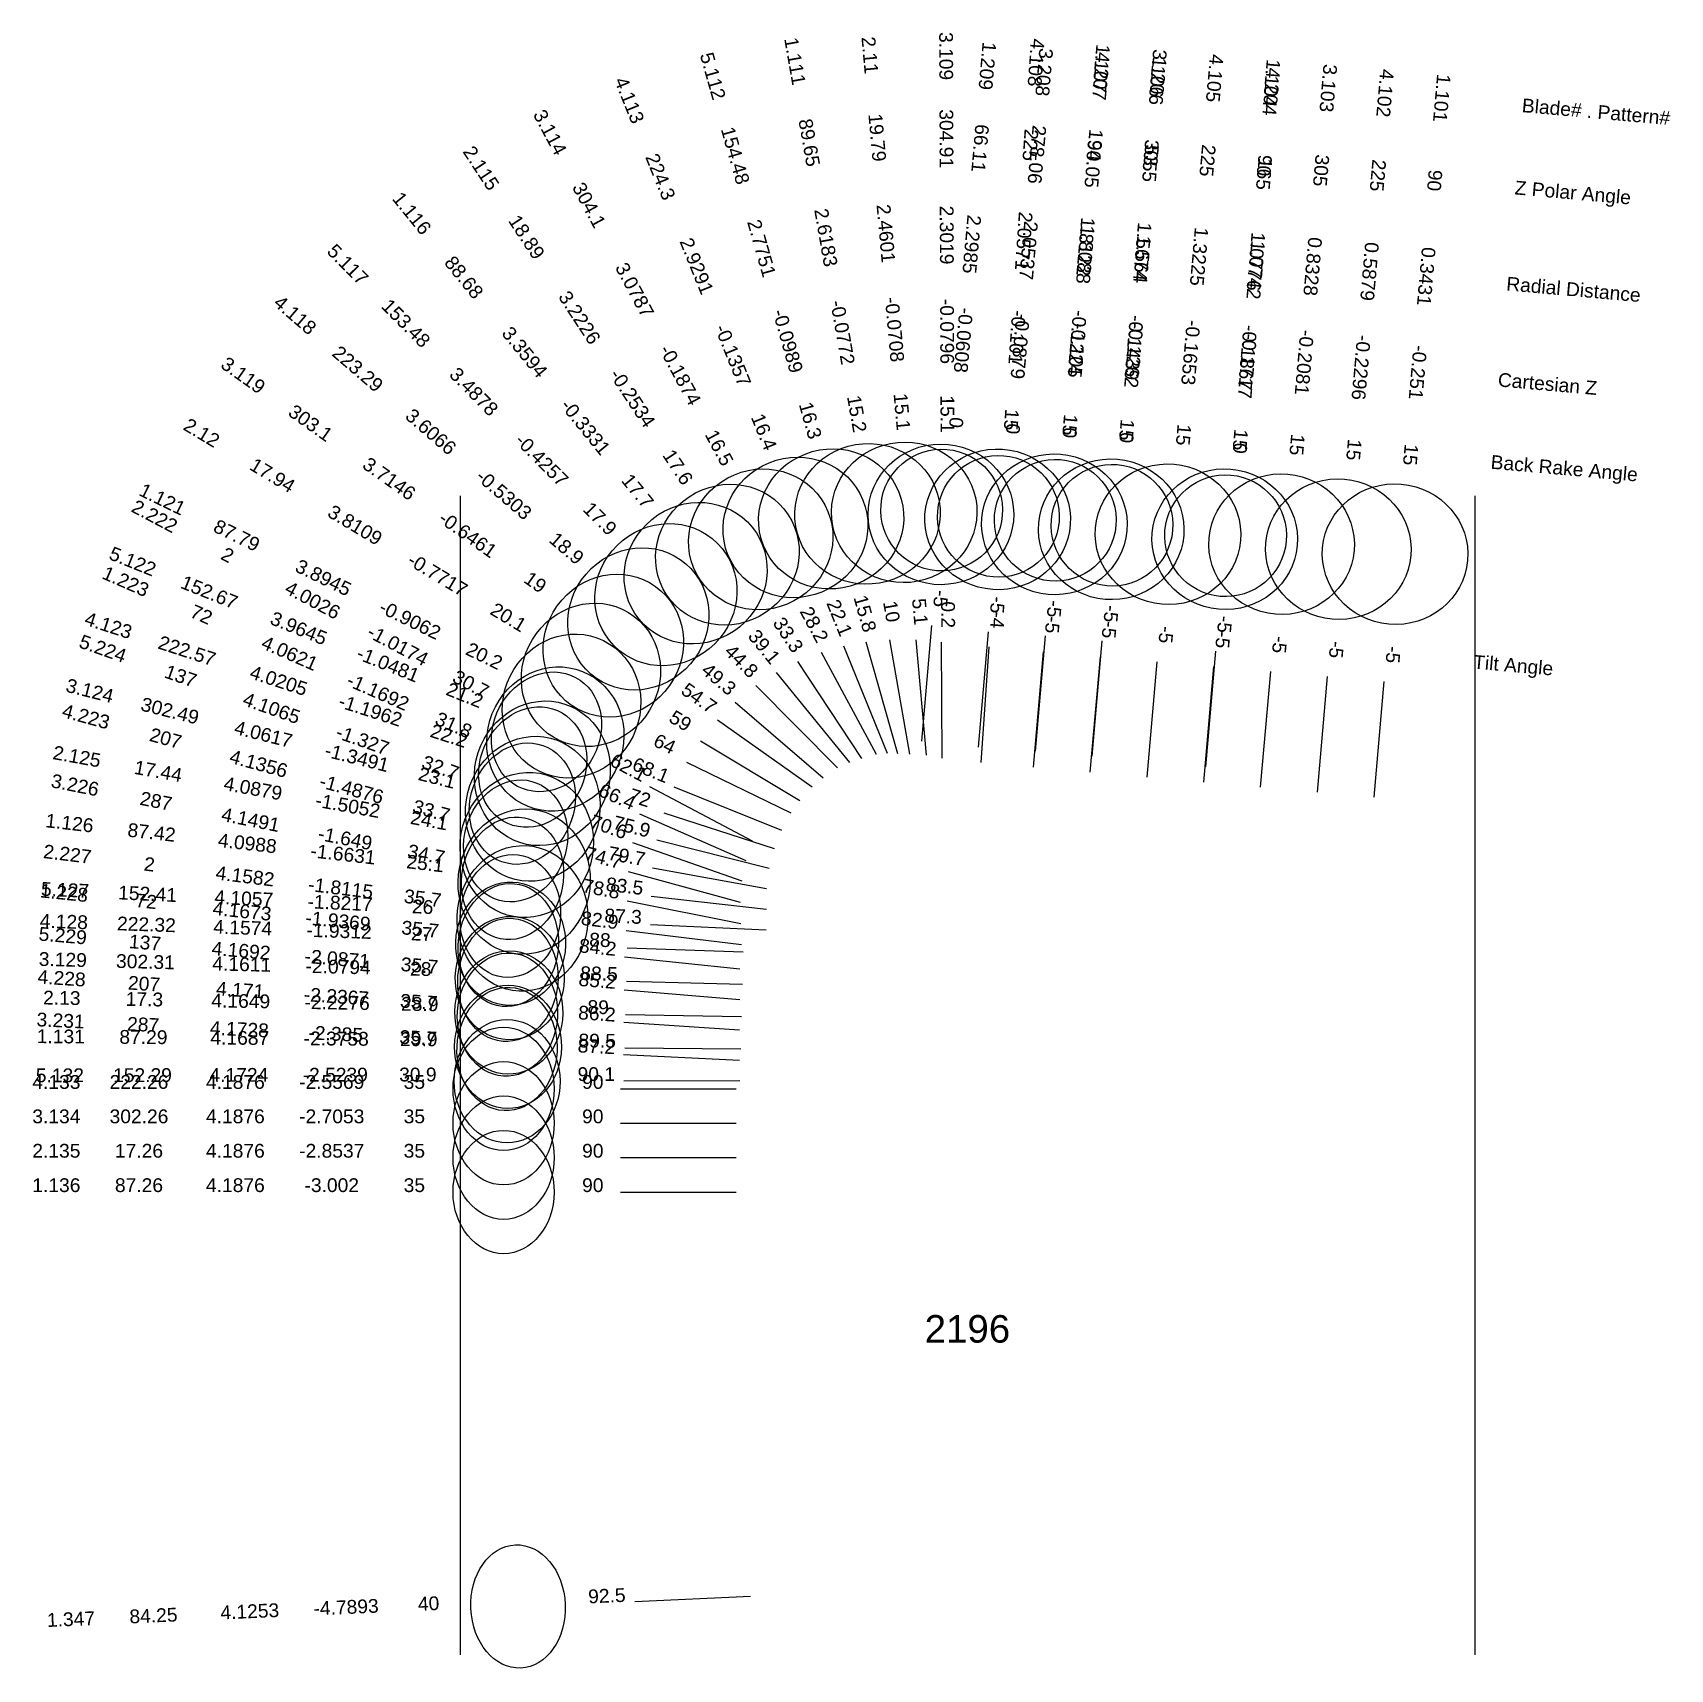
# Model space of a CAD drawing. Header units: inches. Extents: x 29.78 to 36.84, y 12.94 to 20.
import ezdxf
from ezdxf.enums import TextEntityAlignment as Align

# ---------------------------------------------------------------- set-up
doc = ezdxf.new("R2010")
doc.units = ezdxf.units.IN
doc.header["$MEASUREMENT"] = 0
for name, color, linetype, true_color in [('Blade_1', 30, 'Continuous', 0xff7f00), ('Blade_2', 7, 'Continuous', 0xcccc00), ('Blade_3', 7, 'Continuous', 0x00cc00), ('Blade_4', 7, 'Continuous', 0x00cccc), ('Blade_5', 7, 'Continuous', 0x0066cc)]:
    doc.layers.add(name, color=color, linetype=linetype, true_color=true_color)
doc.styles.get("Standard").update_dxf_attribs({"font": 'arial.ttf'})

msp = doc.modelspace()

# ---------------------------------------------------------------- linework, layer by layer
for p, q in [((31.625, 18), (31.625, 13.0027)), ((36, 18), (36, 13.0027))]:
    msp.add_line(p, q)
at = {"layer": 'Blade_1'}
for p, q in [((33.477, 17.3796), (33.5634, 16.8871)), ((33.6579, 17.4411), (33.6143, 16.943)), ((34.3924, 17.3757), (34.3488, 16.8777)), ((34.1397, 17.3282), (34.0962, 16.8301)), ((32.9885, 17.239), (33.3038, 16.851)), ((34.8743, 17.2639), (34.8308, 16.7658)), ((35.6088, 17.1996), (35.5653, 16.7015)), ((32.6013, 16.8523), (33.0508, 16.6334)), ((32.3991, 16.6289), (32.8572, 16.4283)), ((32.4492, 16.2747), (32.946, 16.2182)), ((32.3336, 16.012), (32.831, 15.9613)), ((32.3348, 15.6202), (32.8348, 15.6162)), ((32.3159, 14.998), (32.8159, 14.998)), ((32.3777, 13.2326), (32.8772, 13.2545))]:
    msp.add_line(p, q, dxfattribs=at)
for centre, major_axis, ratio in [((33.3817, 17.9228), (0.3093, 0.0543), 0.964931), ((33.7015, 17.9392), (0.2615, -0.0229), 1), ((34.1878, 17.8776), (0.3128, -0.0274), 0.965926), ((34.436, 17.8738), (0.2615, -0.0229), 1), ((34.9224, 17.8133), (0.3128, -0.0274), 0.965926), ((32.6406, 17.6669), (0.2437, 0.1981), 0.952399), ((35.6569, 17.749), (0.3128, -0.0274), 0.965926), ((32.1055, 17.0938), (0.1375, 0.2823), 0.93875), ((31.9379, 16.8308), (0.1067, 0.2437), 0.850333), ((31.9012, 16.3369), (0.0354, 0.312), 0.905772), ((31.8327, 16.0631), (0.027, 0.2646), 0.811861), ((31.8313, 15.6242), (0.0021, 0.266), 0.866774), ((31.8124, 14.998), (0, 0.266), 0.819152), ((31.8747, 13.2107), (-0.0116, 0.2657), 0.766045)]:
    msp.add_ellipse(centre, major_axis=major_axis, ratio=ratio, dxfattribs=at)
at = {"layer": 'Blade_2'}
for p, q in [((33.5894, 17.3799), (33.6342, 16.8819)), ((33.0804, 17.2858), (33.3552, 16.8681)), ((32.6617, 16.944), (33.0901, 16.6863)), ((32.4422, 16.7467), (32.8839, 16.5124)), ((32.4548, 16.3965), (32.9467, 16.3073)), ((32.3415, 16.1265), (32.8377, 16.0649)), ((32.3385, 15.7637), (32.8384, 15.755)), ((32.3159, 15.1463), (32.8159, 15.1463))]:
    msp.add_line(p, q, dxfattribs=at)
for centre, major_axis, ratio in [((33.5399, 17.9292), (0.3127, 0.0282), 0.965343), ((32.7774, 17.7466), (0.2623, 0.1725), 0.953034), ((32.1891, 17.2283), (0.1619, 0.2691), 0.939233), ((31.9974, 16.9826), (0.1246, 0.235), 0.859441), ((31.9121, 16.4948), (0.056, 0.309), 0.912755), ((31.8418, 16.1885), (0.0328, 0.264), 0.812144), ((31.8351, 15.7724), (0.0046, 0.266), 0.875048), ((31.8124, 15.1463), (0, 0.266), 0.819152)]:
    msp.add_ellipse(centre, major_axis=major_axis, ratio=ratio, dxfattribs=at)
at = {"layer": 'Blade_3'}
for p, q in [((33.9027, 17.414), (33.8591, 16.9159)), ((33.1821, 17.3266), (33.4185, 16.8861)), ((33.7, 17.3689), (33.7018, 16.8689)), ((34.3845, 17.3067), (34.341, 16.8086)), ((35.1191, 17.2425), (35.0756, 16.7444)), ((32.7354, 17.0351), (33.1434, 16.7461)), ((32.4732, 16.5168), (32.9582, 16.3952)), ((32.3449, 16.2536), (32.8354, 16.1568)), ((32.3422, 15.9074), (32.842, 15.8944)), ((32.3301, 15.5907), (32.8295, 15.5666)), ((32.3159, 15.2947), (32.8159, 15.2947))]:
    msp.add_line(p, q, dxfattribs=at)
for centre, major_axis, ratio in [((33.6981, 17.9204), (0.314, 0.0011), 0.965658), ((32.9213, 17.8126), (0.2767, 0.1485), 0.958618), ((33.9463, 17.9121), (0.2615, -0.0229), 1), ((34.4326, 17.8561), (0.3128, -0.0274), 0.965926), ((35.1672, 17.7919), (0.3128, -0.0274), 0.965926), ((32.2854, 17.3539), (0.1815, 0.2562), 0.945295), ((31.9383, 16.6509), (0.0763, 0.3046), 0.919524), ((31.8509, 16.351), (0.0515, 0.261), 0.821983), ((31.8389, 15.9206), (0.007, 0.2659), 0.883056), ((31.8272, 15.615), (0.0129, 0.2657), 0.811804), ((31.8124, 15.2947), (0, 0.266), 0.819152)]:
    msp.add_ellipse(centre, major_axis=major_axis, ratio=ratio, dxfattribs=at)
at = {"layer": 'Blade_4'}
for p, q in [((34.1476, 17.3969), (34.104, 16.8988)), ((33.2783, 17.3533), (33.4663, 16.89)), ((33.9048, 17.3488), (33.8703, 16.85)), ((34.8822, 17.3302), (34.8386, 16.8321)), ((34.6294, 17.2853), (34.5859, 16.7872)), ((35.364, 17.221), (35.3205, 16.7229)), ((32.8117, 17.1103), (33.1909, 16.7844)), ((32.5041, 16.6335), (32.9796, 16.4792)), ((32.3501, 16.3798), (32.8325, 16.2482)), ((32.3458, 16.0515), (32.8455, 16.0344)), ((32.3314, 15.73), (32.8303, 15.697)), ((32.3159, 15.4431), (32.8159, 15.4431))]:
    msp.add_line(p, q, dxfattribs=at)
for centre, major_axis, ratio in [((33.0709, 17.8643), (0.2909, 0.1181), 0.959215), ((33.9429, 17.899), (0.3133, -0.0217), 0.965915), ((34.1912, 17.895), (0.2615, -0.0229), 1), ((34.6775, 17.8347), (0.3128, -0.0274), 0.965926), ((34.9258, 17.8283), (0.2615, -0.0229), 1), ((35.4121, 17.7704), (0.3128, -0.0274), 0.965926), ((32.3934, 17.4697), (0.2046, 0.2381), 0.945898), ((31.9795, 16.8038), (0.0969, 0.2987), 0.926137), ((31.8644, 16.5124), (0.07, 0.2566), 0.83161), ((31.8426, 16.0688), (0.0091, 0.2658), 0.890795), ((31.829, 15.7633), (0.0176, 0.2654), 0.811823), ((31.8124, 15.4431), (0, 0.266), 0.819152)]:
    msp.add_ellipse(centre, major_axis=major_axis, ratio=ratio, dxfattribs=at)
at = {"layer": 'Blade_5'}
for p, q in [((33.3752, 17.3705), (33.5114, 16.8894)), ((32.9007, 17.1829), (33.253, 16.8281)), ((32.5471, 16.7459), (33.0108, 16.5591)), ((32.3684, 16.5058), (32.84, 16.3396)), ((32.4452, 16.1523), (32.9446, 16.1288)), ((32.3325, 15.8707), (32.8308, 15.8288)), ((32.3311, 15.4772), (32.8311, 15.4784))]:
    msp.add_line(p, q, dxfattribs=at)
for centre, major_axis, ratio in [((33.2249, 17.9011), (0.3021, 0.0856), 0.959772), ((32.5122, 17.5743), (0.2228, 0.2212), 0.951741), ((32.0355, 16.9519), (0.1173, 0.2913), 0.932548), ((31.8935, 16.673), (0.0884, 0.2509), 0.841042), ((31.8943, 16.1783), (0.0148, 0.3137), 0.898554), ((31.8308, 15.9129), (0.0223, 0.2651), 0.811842), ((31.8276, 15.4761), (-0.0006, 0.266), 0.858217)]:
    msp.add_ellipse(centre, major_axis=major_axis, ratio=ratio, dxfattribs=at)

# ---------------------------------------------------------------- texts
for s, height, p in [('Blade# . Pattern#', 0.059375, (36.2042, 19.6852)), ('Z Polar Angle', 0.059375, (36.1732, 19.3303)), ('Radial Distance', 0.059375, (36.137, 18.9162)), ('Cartesian Z', 0.059375, (36.1007, 18.5022)), ('Back Rake Angle', 0.059375, (36.0697, 18.1473)), ('Tilt Angle', 0.05937, (35.9942, 17.2851))]:
    msp.add_text(s, height=height, rotation=355).set_placement(p, align=Align.MIDDLE_LEFT)
msp.add_text('2196', height=0.11875).set_placement((33.8125, 14.408), align=Align.MIDDLE_CENTER)
at = {"layer": 'Blade_1'}
for s, height, rotation, p in [('1.111', 0.05937, 279.95125, (33.0401, 19.8696)), ('1.209', 0.05937, 265, (33.8693, 19.8569)), ('1.107', 0.05937, 265, (34.3601, 19.8466)), ('1.206', 0.05937, 265, (34.6038, 19.7915)), ('1.104', 0.05937, 265, (35.0947, 19.7823)), ('1.101', 0.05937, 265, (35.8292, 19.718)), ('89.65', 0.05937, 279.95125, (33.1017, 19.5187)), ('66.11', 0.05937, 265, (33.8382, 19.502)), ('90', 0.05937, 265, (34.329, 19.4917)), ('53.5', 0.05937, 265, (34.5727, 19.4366)), ('90', 0.05937, 265, (35.0636, 19.4274)), ('90', 0.05937, 265, (35.7981, 19.3631)), ('1.116', 0.05937, 309.107, (31.3939, 19.2006)), ('2.6183', 0.05937, 279.95125, (33.1735, 19.1093)), ('2.2985', 0.05937, 265, (33.802, 19.0879)), ('1.8122', 0.05937, 265, (34.2928, 19.0776)), ('1.564', 0.05937, 265, (34.5365, 19.0226)), ('1.0776', 0.05937, 265, (35.0274, 19.0133)), ('0.3431', 0.05937, 265, (35.7619, 18.949)), ('88.68', 0.05937, 309.107, (31.6186, 18.9242)), ('-0.0772', 0.05937, 279.95125, (33.2453, 18.6999)), ('-0.0608', 0.05937, 265, (33.7658, 18.6739)), ('-0.1224', 0.05937, 265, (34.2566, 18.6636)), ('3.3594', 0.05937, 309.107, (31.8807, 18.6017)), ('-0.1262', 0.05937, 265, (34.5003, 18.6085)), ('-0.1867', 0.05937, 265, (34.9912, 18.5993)), ('-0.251', 0.05937, 265, (35.7257, 18.535)), ('-0.3331', 0.05937, 309.107, (32.1429, 18.2791)), ('15.2', 0.05937, 279.95125, (33.3069, 18.349)), ('0', 0.0594, 265, (33.7347, 18.319)), ('15', 0.05937, 265, (34.2255, 18.3087)), ('0', 0.0594, 265, (34.4692, 18.2536)), ('15', 0.05937, 265, (34.9601, 18.2444)), ('15', 0.05937, 265, (35.6946, 18.1801)), ('17.7', 0.05937, 309.107, (32.3676, 18.0027)), ('1.121', 0.05937, 334.03044, (30.3286, 17.9593)), ('87.79', 0.05937, 334.03044, (30.6488, 17.8033)), ('3.8945', 0.05937, 334.03044, (31.0225, 17.6213)), ('1.223', 0.05937, 336.35592, (30.1713, 17.6042)), ('-5', 0.05937, 265, (33.6683, 17.5594)), ('72', 0.05937, 336.35592, (30.4976, 17.4614)), ('-0.9062', 0.05937, 334.03044, (31.3962, 17.4393)), ('10', 0.05937, 279.95125, (33.4565, 17.4966)), ('-5', 0.05937, 265, (34.4028, 17.494)), ('-5', 0.05937, 265, (34.1501, 17.4465)), ('4.0621', 0.05937, 336.35592, (30.8784, 17.2947)), ('39.1', 0.05937, 309.107, (32.9136, 17.3311)), ('-5', 0.05937, 265, (34.8847, 17.3822)), ('20.2', 0.05937, 334.03044, (31.7164, 17.2833)), ('-5', 0.05937, 265, (35.6192, 17.3179)), ('-1.1692', 0.05937, 336.35592, (31.2591, 17.128)), ('31.8', 0.05937, 336.35592, (31.5854, 16.9851)), ('64', 0.05937, 334.03044, (32.4945, 16.9043)), ('66.4', 0.05937, 336.35592, (32.2904, 16.6765)), ('1.126', 0.05937, 353.52043, (29.9373, 16.5599)), ('87.42', 0.05937, 353.52043, (30.2913, 16.5197)), ('4.0988', 0.05937, 353.52043, (30.7043, 16.4728)), ('-1.6631', 0.05937, 353.52043, (31.1172, 16.4259)), ('25.1', 0.05937, 353.52043, (31.4712, 16.3857)), ('1.228', 0.05937, 354.17969, (29.9141, 16.2587)), ('83.5', 0.05937, 353.52043, (32.3312, 16.2881)), ('72', 0.05937, 354.17969, (30.2685, 16.2225)), ('4.1673', 0.05937, 354.17969, (30.682, 16.1804)), ('-1.9369', 0.05937, 354.17969, (31.0955, 16.1382)), ('35.7', 0.05937, 354.17969, (31.4499, 16.1021)), ('84.2', 0.05937, 354.17969, (32.2154, 16.0241)), ('1.131', 0.05937, 359.54391, (29.9028, 15.6395)), ('87.29', 0.05937, 359.54391, (30.2591, 15.6367)), ('4.1687', 0.05937, 359.54391, (30.6747, 15.6334)), ('-2.3758', 0.05937, 359.54391, (31.0903, 15.6301)), ('29.9', 0.05937, 359.54391, (31.4465, 15.6273)), ('89.5', 0.05937, 359.54391, (32.216, 15.6211)), ('1.136', 0.05937, 359.99999, (29.8839, 14.998)), ('87.26', 0.05937, 359.99999, (30.2401, 14.998)), ('4.1876', 0.05937, 359.99999, (30.6558, 14.998)), ('-3.002', 0.05937, 359.99999, (31.0714, 14.998)), ('35', 0.05937, 359.99999, (31.4276, 14.998)), ('90', 0.05937, 359.99999, (32.1971, 14.998)), ('92.5', 0.05937, 2.49999, (32.2591, 13.2275)), ('84.25', 0.05937, 2.49999, (30.3039, 13.1421)), ('4.1253', 0.05937, 2.49999, (30.7192, 13.1602)), ('-4.7893', 0.05937, 2.49999, (31.1344, 13.1784)), ('40', 0.05937, 2.49999, (31.4903, 13.1939)), ('1.347', 0.05937, 2.49999, (29.948, 13.1266))]:
    msp.add_text(s, height=height, rotation=rotation, dxfattribs=at).set_placement(p, align=Align.CENTER)
at = {"layer": 'Blade_2'}
for s, height, rotation, p in [('2.11', 0.05937, 275.14615, (33.3626, 19.8977)), ('19.79', 0.05937, 275.14615, (33.3946, 19.5429)), ('2.115', 0.05937, 303.33356, (31.6913, 19.3979)), ('18.89', 0.05937, 303.33356, (31.887, 19.1003)), ('2.4601', 0.05937, 275.14615, (33.4318, 19.129)), ('3.2226', 0.05937, 303.33356, (32.1154, 18.753)), ('-0.0708', 0.05937, 275.14615, (33.4691, 18.715)), ('-0.2534', 0.05937, 303.33356, (32.3438, 18.4058)), ('15.1', 0.05937, 275.14615, (33.5011, 18.3602)), ('2.12', 0.05937, 328.97237, (30.4954, 18.2471)), ('17.94', 0.05937, 328.97237, (30.8007, 18.0635)), ('17.6', 0.05937, 303.33356, (32.5396, 18.1082)), ('2.222', 0.05937, 332.06102, (30.2937, 17.8862)), ('3.8109', 0.05937, 328.97237, (31.1568, 17.8492)), ('2', 0.0594, 332.06102, (30.6084, 17.7193)), ('-0.7717', 0.05937, 328.97237, (31.513, 17.635)), ('4.0026', 0.05937, 332.06102, (30.9756, 17.5245)), ('20.1', 0.05937, 328.97237, (31.8183, 17.4514)), ('5.1', 0.05937, 275.14615, (33.5787, 17.4982)), ('33.3', 0.05937, 303.33356, (33.0152, 17.385)), ('-1.0174', 0.05937, 332.06102, (31.3428, 17.3298)), ('30.7', 0.05937, 332.06102, (31.6575, 17.1629)), ('59', 0.05937, 328.97237, (32.5599, 17.0052)), ('2.125', 0.05937, 349.73027, (29.9673, 16.8472)), ('62.1', 0.05937, 332.06102, (32.3373, 16.8024)), ('17.44', 0.05937, 349.73027, (30.3178, 16.7837)), ('4.0879', 0.05937, 349.73027, (30.7268, 16.7096)), ('-1.5052', 0.05937, 349.73027, (31.1357, 16.6355)), ('24.1', 0.05937, 349.73027, (31.4863, 16.5719)), ('2.227', 0.05937, 352.92713, (29.928, 16.426)), ('79.7', 0.05937, 349.73027, (32.3379, 16.4176)), ('2', 0.0594, 352.92713, (30.2815, 16.3821)), ('4.1582', 0.05937, 352.92713, (30.694, 16.3309)), ('-1.8115', 0.05937, 352.92713, (31.1064, 16.2797)), ('35.7', 0.05937, 352.92713, (31.46, 16.2359)), ('82.9', 0.05937, 352.92713, (32.2236, 16.1411)), ('2.13', 0.05937, 359.00601, (29.9069, 15.8058)), ('17.3', 0.05937, 359.00601, (30.2631, 15.7997)), ('4.1649', 0.05937, 359.00601, (30.6786, 15.7925)), ('-2.2276', 0.05937, 359.00601, (31.0942, 15.7852)), ('28.9', 0.05937, 359.00601, (31.4504, 15.7791)), ('89', 0.05937, 359.00601, (32.2198, 15.7657)), ('2.135', 0.05937, 359.99999, (29.8839, 15.1463)), ('17.26', 0.05937, 359.99999, (30.2401, 15.1463)), ('4.1876', 0.05937, 359.99999, (30.6558, 15.1463)), ('-2.8537', 0.05937, 359.99999, (31.0714, 15.1463)), ('35', 0.05937, 359.99999, (31.4276, 15.1463)), ('90', 0.05937, 359.99999, (32.1971, 15.1463))]:
    msp.add_text(s, height=height, rotation=rotation, dxfattribs=at).set_placement(p, align=Align.CENTER)
at = {"layer": 'Blade_3'}
for s, height, rotation, p in [('3.109', 0.05937, 270.20262, (33.6911, 19.8969)), ('3.208', 0.05937, 265, (34.1141, 19.8298)), ('3.106', 0.05937, 265, (34.6049, 19.8251)), ('3.103', 0.05937, 265, (35.3395, 19.7609)), ('3.114', 0.05937, 298.2184, (31.9867, 19.5542)), ('304.91', 0.05937, 270.20262, (33.6924, 19.5406)), ('278.06', 0.05937, 265, (34.083, 19.4749)), ('305', 0.05937, 265, (34.5738, 19.4702)), ('305', 0.05937, 265, (35.3084, 19.406)), ('304.1', 0.05937, 298.2184, (32.1552, 19.2403)), ('2.3019', 0.05937, 270.20262, (33.6938, 19.125)), ('2.0537', 0.05937, 265, (34.0468, 19.0609)), ('1.5674', 0.05937, 265, (34.5376, 19.0561)), ('0.8328', 0.05937, 265, (35.2722, 18.9919)), ('3.0787', 0.05937, 298.2184, (32.3517, 18.8741)), ('-0.0796', 0.05937, 270.20262, (33.6953, 18.7094)), ('-0.0879', 0.05937, 265, (34.0106, 18.6468)), ('-0.1439', 0.05937, 265, (34.5014, 18.6421)), ('-0.2081', 0.05937, 265, (35.236, 18.5779)), ('3.119', 0.05937, 324.68908, (30.6725, 18.4963)), ('-0.1874', 0.05937, 298.2184, (32.5482, 18.5078)), ('303.1', 0.05937, 324.68908, (30.9632, 18.2904)), ('15.1', 0.05937, 270.20262, (33.6966, 18.3531)), ('0', 0.0594, 265, (33.9795, 18.2919)), ('15', 0.05937, 265, (34.4703, 18.2872)), ('16.5', 0.05937, 298.2184, (32.7167, 18.1939)), ('15', 0.05937, 265, (35.2049, 18.223)), ('3.7146', 0.05937, 324.68908, (31.3024, 18.0502)), ('-0.6461', 0.05937, 324.68908, (31.6415, 17.81)), ('19', 0.05937, 324.68908, (31.9323, 17.604)), ('28.2', 0.05937, 298.2184, (33.1259, 17.4313)), ('0.2', 0.05937, 270.20262, (33.6996, 17.4877)), ('-5', 0.05937, 265, (33.9131, 17.5323)), ('-5', 0.05937, 265, (34.3949, 17.425)), ('-5', 0.05937, 265, (35.1295, 17.3608)), ('3.124', 0.05937, 345.92887, (30.0211, 17.1314)), ('54.7', 0.05937, 324.68908, (32.6385, 17.1038)), ('302.49', 0.05937, 345.92887, (30.3667, 17.0448)), ('4.0617', 0.05937, 345.92887, (30.7698, 16.9438)), ('-1.3491', 0.05937, 345.92887, (31.173, 16.8427)), ('23.1', 0.05937, 345.92887, (31.5185, 16.7561)), ('3.226', 0.05937, 348.84358, (29.9588, 16.7242)), ('287', 0.05937, 348.84358, (30.3083, 16.6552)), ('4.1491', 0.05937, 348.84358, (30.7161, 16.5748)), ('75.9', 0.05937, 345.92887, (32.3581, 16.5457)), ('-1.649', 0.05937, 348.84358, (31.1239, 16.4944)), ('34.7', 0.05937, 348.84358, (31.4734, 16.4255)), ('78.8', 0.05937, 348.84358, (32.2284, 16.2766)), ('3.129', 0.05937, 358.50189, (29.911, 15.971)), ('302.31', 0.05937, 358.50189, (30.2672, 15.9617)), ('4.1611', 0.05937, 358.50189, (30.6827, 15.9508)), ('-2.0794', 0.05937, 358.50189, (31.0981, 15.94)), ('28', 0.05937, 358.50189, (31.4543, 15.9307)), ('88.5', 0.05937, 358.50189, (32.2235, 15.9105)), ('3.231', 0.05937, 357.23016, (29.9009, 15.7082)), ('287', 0.05937, 357.23016, (30.2568, 15.691)), ('4.1728', 0.05937, 357.23016, (30.6719, 15.6709)), ('-2.385', 0.05937, 357.23016, (31.0871, 15.6509)), ('35.7', 0.05937, 357.23016, (31.4429, 15.6336)), ('87.2', 0.05937, 357.23016, (32.2115, 15.5965)), ('3.134', 0.05937, 359.99999, (29.8839, 15.2947)), ('302.26', 0.05937, 359.99999, (30.2401, 15.2947)), ('4.1876', 0.05937, 359.99999, (30.6558, 15.2947)), ('-2.7053', 0.05937, 359.99999, (31.0714, 15.2947)), ('35', 0.05937, 359.99999, (31.4276, 15.2947)), ('90', 0.05937, 359.99999, (32.1971, 15.2947))]:
    msp.add_text(s, height=height, rotation=rotation, dxfattribs=at).set_placement(p, align=Align.CENTER)
at = {"layer": 'Blade_4'}
for s, height, rotation, p in [('4.108', 0.05937, 266.04309, (34.0793, 19.8708)), ('4.207', 0.05937, 265, (34.359, 19.8126)), ('4.105', 0.05937, 265, (34.8498, 19.8037)), ('4.204', 0.05937, 265, (35.0936, 19.7459)), ('4.113', 0.05937, 292.09139, (32.3276, 19.6957)), ('4.102', 0.05937, 265, (35.5844, 19.7394)), ('225', 0.05937, 266.04309, (34.0547, 19.5154)), ('194.05', 0.05937, 265, (34.3279, 19.4578)), ('225', 0.05937, 265, (34.8187, 19.4488)), ('224.3', 0.05937, 292.09139, (32.4615, 19.3656)), ('165', 0.05937, 265, (35.0625, 19.391)), ('225', 0.05937, 265, (35.5533, 19.3845)), ('2.0571', 0.05937, 266.04309, (34.026, 19.1008)), ('1.8088', 0.05937, 265, (34.2917, 19.0437)), ('1.3225', 0.05937, 265, (34.7825, 19.0347)), ('2.9291', 0.05937, 292.09139, (32.6178, 18.9805)), ('1.0742', 0.05937, 265, (35.0263, 18.977)), ('0.5879', 0.05937, 265, (35.5171, 18.9704)), ('4.118', 0.05937, 319.3264, (30.8943, 18.7579)), ('-0.101', 0.05937, 266.04309, (33.9973, 18.6861)), ('-0.1357', 0.05937, 292.09139, (32.7742, 18.5954)), ('-0.105', 0.05937, 265, (34.2555, 18.6297)), ('-0.1653', 0.05937, 265, (34.7463, 18.6207)), ('223.29', 0.05937, 319.3264, (31.1645, 18.5257)), ('-0.1717', 0.05937, 265, (34.9901, 18.5629)), ('-0.2296', 0.05937, 265, (35.4809, 18.5564)), ('3.6066', 0.05937, 319.3264, (31.4798, 18.2548)), ('15', 0.05937, 266.04309, (33.9728, 18.3307)), ('16.4', 0.05937, 292.09139, (32.9081, 18.2653)), ('0', 0.0594, 265, (34.2244, 18.2748)), ('15', 0.05937, 265, (34.7152, 18.2658)), ('0', 0.0594, 265, (34.959, 18.2081)), ('15', 0.05937, 265, (35.4498, 18.2015)), ('-0.5303', 0.05937, 319.3264, (31.795, 17.9839)), ('18.9', 0.05937, 319.3264, (32.0652, 17.7517)), ('22.1', 0.05937, 292.09139, (33.2336, 17.4633)), ('-5', 0.05937, 265, (34.158, 17.5152)), ('4.123', 0.05937, 342.01902, (30.0995, 17.4139)), ('-4', 0.05937, 266.04309, (33.913, 17.4673)), ('-5', 0.05937, 265, (34.8926, 17.4485)), ('222.57', 0.05937, 342.01902, (30.4384, 17.304)), ('-5', 0.05937, 265, (34.6398, 17.4036)), ('-5', 0.05937, 265, (35.3744, 17.3393)), ('4.0205', 0.05937, 342.01902, (30.8337, 17.1757)), ('49.3', 0.05937, 319.3264, (32.7216, 17.1877)), ('4.223', 0.05937, 344.73319, (30.004, 17.0202)), ('-1.1962', 0.05937, 342.01902, (31.229, 17.0474)), ('207', 0.05937, 344.73319, (30.3476, 16.9264)), ('22.2', 0.05937, 342.01902, (31.5679, 16.9374)), ('4.1356', 0.05937, 344.73319, (30.7486, 16.817)), ('-1.4876', 0.05937, 344.73319, (31.1495, 16.7075)), ('72', 0.05937, 342.01902, (32.3911, 16.6702)), ('33.7', 0.05937, 344.73319, (31.4932, 16.6137)), ('74.7', 0.05937, 344.73319, (32.2356, 16.4111)), ('4.128', 0.05937, 358.03504, (29.9152, 16.1349)), ('222.32', 0.05937, 358.03504, (30.2713, 16.1227)), ('4.1574', 0.05937, 358.03504, (30.6866, 16.1085)), ('-1.9312', 0.05937, 358.03504, (31.102, 16.0942)), ('27', 0.05937, 358.03504, (31.4581, 16.082)), ('88', 0.05937, 358.03504, (32.2271, 16.0556)), ('4.228', 0.05937, 356.21335, (29.9047, 15.8907)), ('207', 0.05937, 356.21335, (30.2602, 15.8671)), ('4.171', 0.05937, 356.21335, (30.6749, 15.8397)), ('-2.2367', 0.05937, 356.21335, (31.0896, 15.8122)), ('35.7', 0.05937, 356.21335, (31.4451, 15.7887)), ('86.2', 0.05937, 356.21335, (32.2129, 15.7379)), ('4.133', 0.05937, 359.99999, (29.8839, 15.4431)), ('222.26', 0.05937, 359.99999, (30.2401, 15.4431)), ('4.1876', 0.05937, 359.99999, (30.6558, 15.4431)), ('-2.5569', 0.05937, 359.99999, (31.0714, 15.4431)), ('35', 0.05937, 359.99999, (31.4276, 15.4431)), ('90', 0.05937, 359.99999, (32.1971, 15.4431))]:
    msp.add_text(s, height=height, rotation=rotation, dxfattribs=at).set_placement(p, align=Align.CENTER)
at = {"layer": 'Blade_5'}
for s, rotation, p in [('5.112', 285.81103, (32.6864, 19.8028)), ('154.48', 285.81103, (32.7834, 19.46)), ('2.7751', 285.81103, (32.8967, 19.0601)), ('5.117', 314.78958, (31.1197, 18.977)), ('153.48', 314.78958, (31.3707, 18.7242)), ('-0.0989', 285.81103, (33.0099, 18.6602)), ('3.4878', 314.78958, (31.6635, 18.4292)), ('16.3', 285.81103, (33.107, 18.3175)), ('-0.4257', 314.78958, (31.9563, 18.1343)), ('17.9', 314.78958, (32.2073, 17.8814)), ('5.122', 338.06188, (30.2021, 17.6903)), ('152.67', 338.06188, (30.5326, 17.5572)), ('15.8', 285.81103, (33.3428, 17.4847)), ('3.9645', 338.06188, (30.9181, 17.402)), ('5.224', 340.59678, (30.0745, 17.3137)), ('-1.0481', 338.06188, (31.3036, 17.2467)), ('44.8', 314.78958, (32.8171, 17.2672)), ('137', 340.59678, (30.4105, 17.1953)), ('21.2', 338.06188, (31.6341, 17.1136)), ('4.1065', 340.59678, (30.8025, 17.0573)), ('-1.327', 340.59678, (31.1946, 16.9192)), ('32.7', 340.59678, (31.5306, 16.8008)), ('68.1', 338.06188, (32.4369, 16.7902)), ('70.6', 340.59678, (32.2564, 16.5452)), ('5.127', 357.30266, (29.92, 16.2713)), ('152.41', 357.30266, (30.2758, 16.2545)), ('4.1057', 357.30266, (30.691, 16.235)), ('-1.8217', 357.30266, (31.1062, 16.2154)), ('26', 357.30266, (31.462, 16.1987)), ('87.3', 357.30266, (32.3266, 16.1579)), ('5.229', 355.19652, (29.9091, 16.0743)), ('137', 355.19652, (30.2641, 16.0445)), ('4.1692', 355.19652, (30.6782, 16.0097)), ('-2.0871', 355.19652, (31.0924, 15.9749)), ('35.7', 355.19652, (31.4474, 15.9451)), ('85.2', 355.19652, (32.2142, 15.8806)), ('-2.5239', 0.13149, (31.0866, 15.4744)), ('30.9', 0.13149, (31.4428, 15.4752)), ('90.1', 0.13149, (32.2123, 15.477)), ('5.132', 0.13149, (29.8991, 15.4717)), ('152.29', 0.13149, (30.2553, 15.4725)), ('4.1724', 0.13149, (30.671, 15.4734))]:
    msp.add_text(s, height=0.05937, rotation=rotation, dxfattribs=at).set_placement(p, align=Align.CENTER)

doc.saveas('drawing.dxf')
